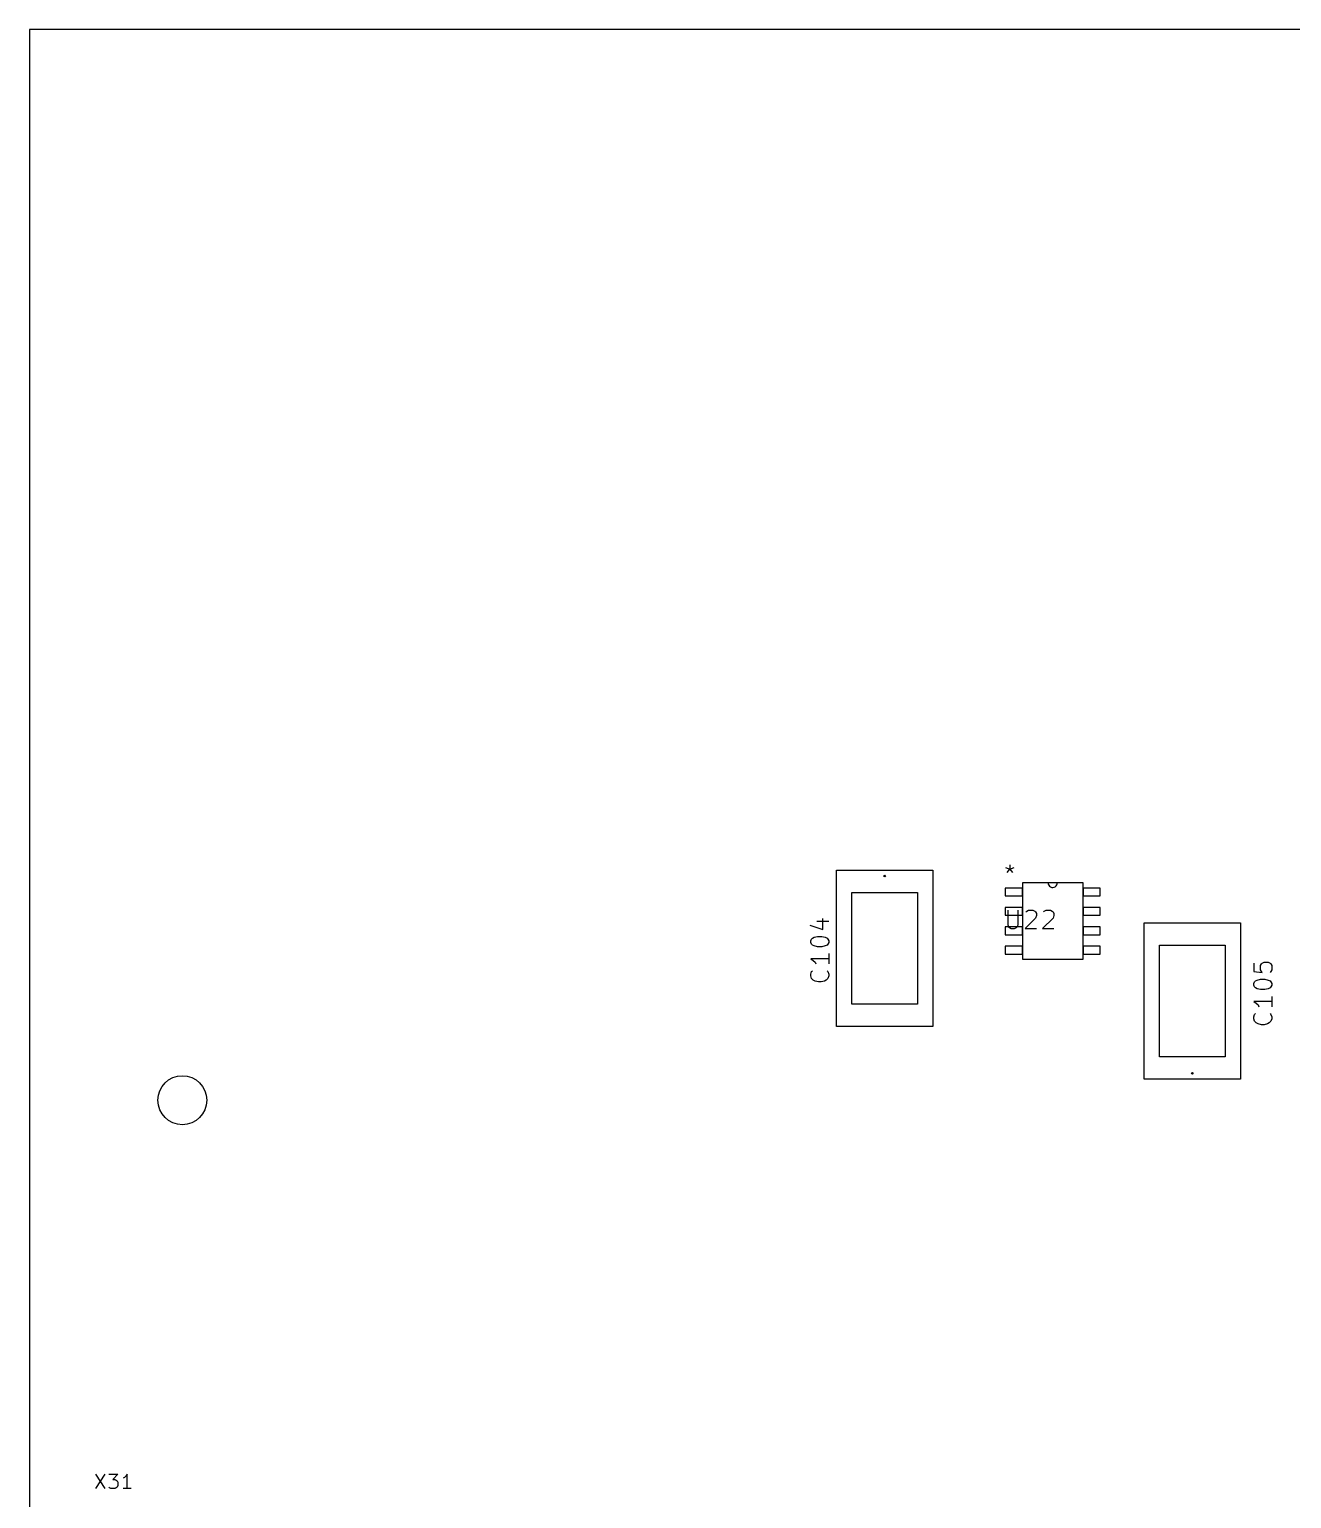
# Model space of a CAD drawing. Header units: millimetres. Extents: x 0 to 280, y 0 to 300.
# Drawn here: x 0 to 82.5, y 204 to 300 of the extents above; entities that cross this region are included whole.
import ezdxf

# ---------------------------------------------------------------- set-up
doc = ezdxf.new("R2010")
doc.units = ezdxf.units.MM
for name, color, linetype, true_color in [('Edge.Cuts', 254, 'CONTINUOUS', 0xd0d2cd), ('F.Fab', 9, 'CONTINUOUS', 0xafafaf), ('F.Silkscreen', 41, 'CONTINUOUS', 0xf2eda1)]:
    doc.layers.add(name, color=color, linetype=linetype, true_color=true_color)

msp = doc.modelspace()

# ---------------------------------------------------------------- linework, layer by layer
at = {"layer": 'Edge.Cuts', "linetype": 'CONTINUOUS'}
for p, q in [((0, 300), (0, 0)), ((280, 300), (0, 300))]:
    msp.add_line(p, q, dxfattribs=at)
at = {"layer": 'Edge.Cuts'}
msp.add_circle((10, 230), 1.599999, dxfattribs=at)
at = {"layer": 'F.Fab', "linetype": 'CONTINUOUS'}
for p, q in [((52.77, 245.035), (59.07, 245.035)), ((52.77, 234.825), (52.77, 245.035)), ((59.07, 245.035), (59.07, 234.825)), ((63.818673, 245.220118), (64.102911, 245.106423)), ((63.932369, 244.879032), (64.102911, 245.106423)), ((64.102911, 245.390661), (64.102911, 245.106423)), ((64.102911, 245.106423), (64.38715, 245.220118)), ((64.102911, 245.106423), (64.273454, 244.879032)), ((64.9188, 244.1992), (64.9188, 239.2208)), ((66.5952, 244.1992), (64.9188, 244.1992)), ((68.8812, 244.1992), (66.5952, 244.1992)), ((68.8812, 239.2208), (68.8812, 244.1992)), ((53.77, 243.58), (58.07, 243.58)), ((53.77, 236.28), (53.77, 243.58)), ((58.07, 243.58), (58.07, 236.28)), ((63.8012, 243.869), (63.8012, 243.361)), ((64.9188, 243.869), (63.8012, 243.869)), ((63.8012, 243.361), (64.9188, 243.361)), ((64.9188, 243.361), (64.9188, 243.869)), ((68.8812, 243.869), (68.8812, 243.361)), ((69.9988, 243.869), (68.8812, 243.869)), ((68.8812, 243.361), (69.9988, 243.361)), ((69.9988, 243.361), (69.9988, 243.869)), ((63.8012, 242.599), (63.8012, 242.091)), ((64.9188, 242.599), (63.8012, 242.599)), ((63.8012, 242.091), (64.9188, 242.091)), ((63.955849, 242.423754), (63.955849, 241.453644)), ((64.640633, 241.453644), (64.640633, 242.423754)), ((64.9188, 242.091), (64.9188, 242.599)), ((65.154221, 242.309624), (65.211286, 242.366689)), ((65.211286, 242.366689), (65.325417, 242.423754)), ((65.325417, 242.423754), (65.610744, 242.423754)), ((65.610744, 242.423754), (65.724874, 242.366689)), ((65.724874, 242.366689), (65.78194, 242.309624)), ((65.78194, 242.309624), (65.839005, 242.195493)), ((65.839005, 242.081362), (65.78194, 241.910166)), ((65.839005, 242.195493), (65.839005, 242.081362)), ((66.295528, 242.309624), (66.352593, 242.366689)), ((66.352593, 242.366689), (66.466724, 242.423754)), ((66.466724, 242.423754), (66.752051, 242.423754)), ((66.752051, 242.423754), (66.866181, 242.366689)), ((66.866181, 242.366689), (66.923247, 242.309624)), ((66.923247, 242.309624), (66.980312, 242.195493)), ((66.980312, 242.081362), (66.923247, 241.910166)), ((66.980312, 242.195493), (66.980312, 242.081362)), ((68.8812, 242.599), (68.8812, 242.091)), ((69.9988, 242.599), (68.8812, 242.599)), ((68.8812, 242.091), (69.9988, 242.091)), ((69.9988, 242.091), (69.9988, 242.599)), ((63.8012, 241.329), (63.8012, 240.821)), ((64.9188, 241.329), (63.8012, 241.329)), ((63.955849, 241.453644), (64.012915, 241.339513)), ((64.012915, 241.339513), (64.06998, 241.282448)), ((64.06998, 241.282448), (64.184111, 241.225382)), ((64.184111, 241.225382), (64.412372, 241.225382)), ((64.412372, 241.225382), (64.526503, 241.282448)), ((64.526503, 241.282448), (64.583568, 241.339513)), ((64.583568, 241.339513), (64.640633, 241.453644)), ((64.9188, 240.821), (64.9188, 241.329)), ((65.78194, 241.910166), (65.097156, 241.225382)), ((65.097156, 241.225382), (65.839005, 241.225382)), ((66.923247, 241.910166), (66.238463, 241.225382)), ((66.238463, 241.225382), (66.980312, 241.225382)), ((68.8812, 241.329), (68.8812, 240.821)), ((69.9988, 241.329), (68.8812, 241.329)), ((69.9988, 240.821), (69.9988, 241.329)), ((72.88, 241.585), (79.18, 241.585)), ((72.88, 231.375), (72.88, 241.585)), ((79.18, 241.585), (79.18, 231.375)), ((63.8012, 240.821), (64.9188, 240.821)), ((68.8812, 240.821), (69.9988, 240.821)), ((73.88, 240.13), (78.18, 240.13)), ((73.88, 232.83), (73.88, 240.13)), ((78.18, 240.13), (78.18, 232.83)), ((63.8012, 240.059), (63.8012, 239.551)), ((64.9188, 240.059), (63.8012, 240.059)), ((63.8012, 239.551), (64.9188, 239.551)), ((64.9188, 239.551), (64.9188, 240.059)), ((64.9188, 239.2208), (68.8812, 239.2208)), ((68.8812, 240.059), (68.8812, 239.551)), ((69.9988, 240.059), (68.8812, 240.059)), ((68.8812, 239.551), (69.9988, 239.551)), ((69.9988, 239.551), (69.9988, 240.059)), ((58.07, 236.28), (53.77, 236.28)), ((59.07, 234.825), (52.77, 234.825)), ((78.18, 232.83), (73.88, 232.83)), ((79.18, 231.375), (72.88, 231.375))]:
    msp.add_line(p, q, dxfattribs=at)
at = {"layer": 'F.Fab'}
msp.add_circle((10, 230), 1.599999, dxfattribs=at)
msp.add_arc((66.9, 244.2119), 0.305064, -177.61405597, 2.38594403, dxfattribs=at)
at = {"layer": 'F.Silkscreen', "linetype": 'CONTINUOUS'}
for p, q in [((63.818673, 245.220118), (64.102911, 245.106423)), ((63.932369, 244.879032), (64.102911, 245.106423)), ((64.102911, 245.390661), (64.102911, 245.106423)), ((64.102911, 245.106423), (64.38715, 245.220118)), ((64.102911, 245.106423), (64.273454, 244.879032)), ((66.5952, 244.1992), (65.5284, 244.1992)), ((68.2716, 244.1992), (66.5952, 244.1992)), ((53.77, 236.28), (53.77, 243.58)), ((58.07, 243.58), (58.07, 236.28)), ((51.026871, 241.432742), (51.867248, 241.152616)), ((51.475072, 241.712868), (52.259424, 241.712868)), ((51.867248, 241.152616), (51.867248, 241.880943)), ((51.082896, 240.424289), (51.138921, 240.536339)), ((51.082896, 240.312239), (51.082896, 240.424289)), ((51.138921, 240.200189), (51.082896, 240.312239)), ((51.138921, 240.536339), (51.194946, 240.592365)), ((51.194946, 240.144163), (51.138921, 240.200189)), ((51.194946, 240.592365), (51.306996, 240.64839)), ((51.306996, 240.088138), (51.194946, 240.144163)), ((51.306996, 240.64839), (51.531097, 240.704415)), ((51.531097, 240.704415), (51.811223, 240.704415)), ((51.811223, 240.704415), (52.035323, 240.64839)), ((52.035323, 240.64839), (52.147373, 240.592365)), ((52.147373, 240.144163), (52.035323, 240.088138)), ((52.147373, 240.592365), (52.203399, 240.536339)), ((52.203399, 240.200189), (52.147373, 240.144163)), ((52.203399, 240.536339), (52.259424, 240.424289)), ((52.259424, 240.312239), (52.203399, 240.200189)), ((52.259424, 240.424289), (52.259424, 240.312239)), ((73.88, 232.83), (73.88, 240.13)), ((78.18, 240.13), (78.18, 232.83)), ((52.259424, 239.247761), (51.082896, 239.247761)), ((51.082896, 239.247761), (51.250971, 239.135711)), ((51.531097, 240.032113), (51.306996, 240.088138)), ((51.811223, 240.032113), (51.531097, 240.032113)), ((52.035323, 240.088138), (51.811223, 240.032113)), ((52.259424, 239.583912), (52.259424, 238.91161)), ((65.5284, 239.2208), (68.2716, 239.2208)), ((51.082896, 238.239308), (51.138921, 238.407384)), ((51.082896, 238.127258), (51.082896, 238.239308)), ((51.138921, 238.407384), (51.194946, 238.463409)), ((51.250971, 239.135711), (51.363021, 239.02366)), ((51.363021, 239.02366), (51.419047, 238.91161)), ((52.147373, 238.463409), (52.203399, 238.407384)), ((52.203399, 238.407384), (52.259424, 238.239308)), ((52.259424, 238.239308), (52.259424, 238.127258)), ((80.042896, 238.968893), (80.042896, 238.408641)), ((80.042896, 238.408641), (80.603147, 238.352616)), ((80.491097, 238.800817), (80.547122, 238.912868)), ((80.491097, 238.520692), (80.491097, 238.800817)), ((80.547122, 238.408641), (80.491097, 238.520692)), ((80.547122, 238.912868), (80.603147, 238.968893)), ((80.603147, 238.352616), (80.547122, 238.408641)), ((80.603147, 238.968893), (80.715197, 239.024918)), ((80.715197, 239.024918), (80.995323, 239.024918)), ((80.995323, 239.024918), (81.107373, 238.968893)), ((81.107373, 238.968893), (81.163399, 238.912868)), ((81.163399, 238.408641), (81.107373, 238.352616)), ((81.163399, 238.912868), (81.219424, 238.800817)), ((81.219424, 238.520692), (81.163399, 238.408641)), ((81.219424, 238.800817), (81.219424, 238.520692)), ((51.138921, 237.959183), (51.082896, 238.127258)), ((51.250971, 237.847132), (51.138921, 237.959183)), ((51.363021, 237.791107), (51.250971, 237.847132)), ((51.587122, 237.735082), (51.363021, 237.791107)), ((51.755197, 237.735082), (51.587122, 237.735082)), ((51.979298, 237.791107), (51.755197, 237.735082)), ((52.091348, 237.847132), (51.979298, 237.791107)), ((52.203399, 237.959183), (52.091348, 237.847132)), ((52.259424, 238.127258), (52.203399, 237.959183)), ((80.042896, 237.624289), (80.098921, 237.736339)), ((80.042896, 237.512239), (80.042896, 237.624289)), ((80.098921, 237.400189), (80.042896, 237.512239)), ((80.098921, 237.736339), (80.154946, 237.792365)), ((80.154946, 237.344163), (80.098921, 237.400189)), ((80.154946, 237.792365), (80.266996, 237.84839)), ((80.266996, 237.288138), (80.154946, 237.344163)), ((80.266996, 237.84839), (80.491097, 237.904415)), ((80.491097, 237.232113), (80.266996, 237.288138)), ((80.491097, 237.904415), (80.771223, 237.904415)), ((80.771223, 237.232113), (80.491097, 237.232113)), ((80.771223, 237.904415), (80.995323, 237.84839)), ((80.995323, 237.288138), (80.771223, 237.232113)), ((80.995323, 237.84839), (81.107373, 237.792365)), ((81.107373, 237.344163), (80.995323, 237.288138)), ((81.107373, 237.792365), (81.163399, 237.736339)), ((81.163399, 237.400189), (81.107373, 237.344163)), ((81.163399, 237.736339), (81.219424, 237.624289)), ((81.219424, 237.512239), (81.163399, 237.400189)), ((81.219424, 237.624289), (81.219424, 237.512239)), ((81.219424, 236.447761), (80.042896, 236.447761)), ((80.042896, 236.447761), (80.210971, 236.335711)), ((80.210971, 236.335711), (80.323021, 236.22366)), ((81.219424, 236.783912), (81.219424, 236.11161)), ((80.042896, 235.439308), (80.098921, 235.607384)), ((80.042896, 235.327258), (80.042896, 235.439308)), ((80.098921, 235.159183), (80.042896, 235.327258)), ((80.098921, 235.607384), (80.154946, 235.663409)), ((80.323021, 236.22366), (80.379047, 236.11161)), ((81.107373, 235.663409), (81.163399, 235.607384)), ((81.163399, 235.607384), (81.219424, 235.439308)), ((81.219424, 235.327258), (81.163399, 235.159183)), ((81.219424, 235.439308), (81.219424, 235.327258)), ((80.210971, 235.047132), (80.098921, 235.159183)), ((80.323021, 234.991107), (80.210971, 235.047132)), ((80.547122, 234.935082), (80.323021, 234.991107)), ((80.715197, 234.935082), (80.547122, 234.935082)), ((80.939298, 234.991107), (80.715197, 234.935082)), ((81.051348, 235.047132), (80.939298, 234.991107)), ((81.163399, 235.159183), (81.051348, 235.047132)), ((4.319237, 205.550463), (4.93561, 204.625903)), ((4.93561, 205.550463), (4.319237, 204.625903)), ((5.19977, 205.550463), (5.772116, 205.550463)), ((5.772116, 205.550463), (5.46393, 205.19825)), ((6.388489, 205.550463), (6.300436, 205.418383)), ((6.388489, 204.625903), (6.388489, 205.550463)), ((5.243796, 204.66993), (5.19977, 204.713956)), ((5.33185, 204.625903), (5.243796, 204.66993)), ((5.59601, 204.625903), (5.33185, 204.625903)), ((5.46393, 205.19825), (5.59601, 205.19825)), ((5.59601, 205.19825), (5.684063, 205.154223)), ((5.684063, 204.66993), (5.59601, 204.625903)), ((5.684063, 205.154223), (5.72809, 205.110196)), ((5.72809, 204.713956), (5.684063, 204.66993)), ((5.72809, 205.110196), (5.772116, 205.022143)), ((5.772116, 204.80201), (5.72809, 204.713956)), ((5.772116, 205.022143), (5.772116, 204.80201)), ((6.212383, 205.33033), (6.124329, 205.286303)), ((6.652649, 204.625903), (6.124329, 204.625903)), ((6.300436, 205.418383), (6.212383, 205.33033))]:
    msp.add_line(p, q, dxfattribs=at)
at = {"layer": 'F.Silkscreen'}
for centre, radius in [((55.92, 244.65), 0.05), ((10, 230), 1.599999), ((76.03, 231.76), 0.05)]:
    msp.add_circle(centre, radius, dxfattribs=at)
msp.add_arc((66.9, 244.2119), 0.305064, -177.61405597, 2.38594403, dxfattribs=at)

doc.saveas('drawing.dxf')
